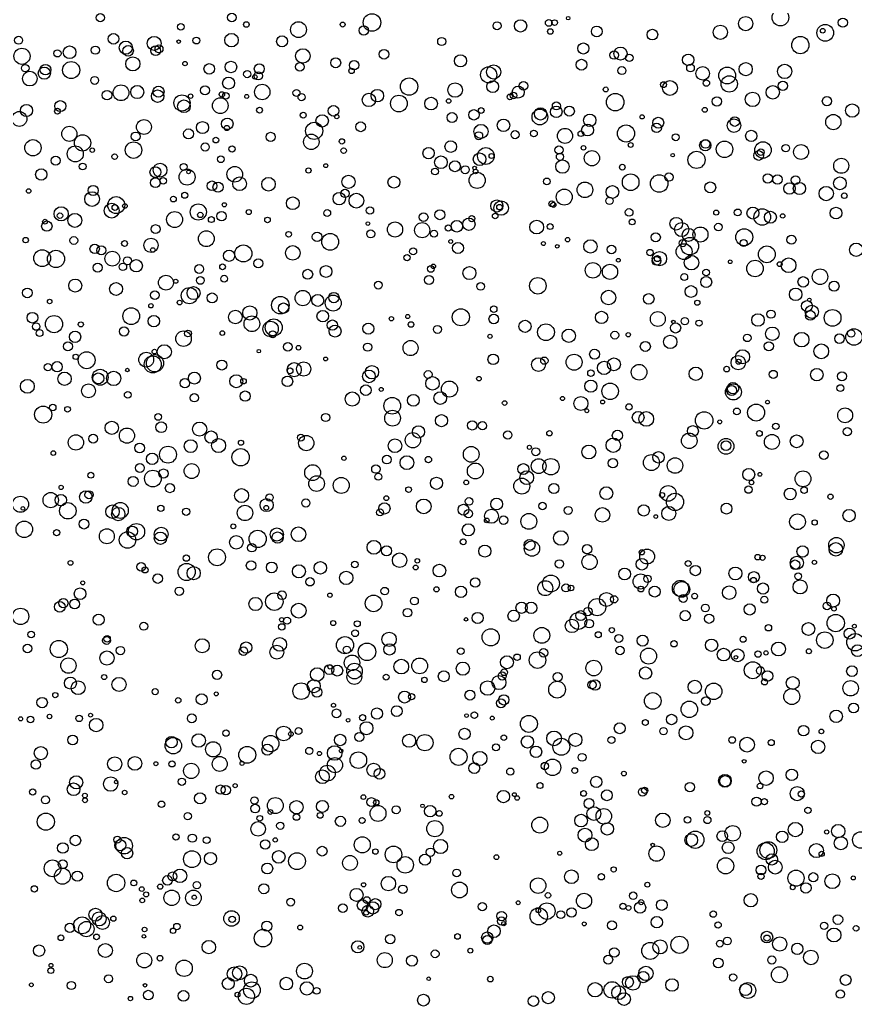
# Model space of a CAD drawing. Extents: x -296 to 296, y -196 to 196.
# Drawn here: x -1.3 to 70.2, y -105 to -21.1 of the extents above; entities that cross this region are included whole.
import ezdxf

# ---------------------------------------------------------------- set-up
doc = ezdxf.new("R2010")
doc.units = 0

msp = doc.modelspace()

# ---------------------------------------------------------------- linework, layer by layer
at = {"layer": 'VIA'}
for centre, radius in [((5.6313, -20.9523), 0.3541), ((16.8739, -20.9414), 0.3631), ((28.8506, -21.3648), 0.75), ((45.622, -20.9976), 0.1521), ((60.8014, -21.4611), 0.6075), ((63.7723, -20.9402), 0.7136), ((12.5065, -21.7244), 0.2826), ((18.1156, -21.538), 0.2382), ((22.5734, -21.9733), 0.6791), ((26.3461, -21.5384), 0.2134), ((28.1531, -22.0454), 0.3993), ((39.5501, -21.6457), 0.3423), ((41.5577, -21.6532), 0.5276), ((43.965, -21.3966), 0.2892), ((44.4641, -21.3751), 0.2441), ((48.0718, -22.13), 0.4599), ((58.6356, -22.1977), 0.6077), ((67.6051, -22.247), 0.7158), ((69.1059, -21.3725), 0.389), ((-1.3561, -22.8826), 0.3445), ((6.7573, -22.7575), 0.4541), ((10.2339, -23.1487), 0.5977), ((13.8442, -22.9038), 0.293), ((16.8425, -22.8742), 0.5749), ((21.1682, -22.976), 0.4691), ((34.8166, -22.9885), 0.3454), ((44.106, -22.1338), 0.2327), ((52.8267, -22.3987), 0.4552), ((65.4723, -23.2944), 0.7386), ((67.3899, -22.0686), 0.2008), ((3.0051, -23.9094), 0.537), ((5.2108, -23.7276), 0.3528), ((7.816, -23.5166), 0.5623), ((8.007, -23.7879), 0.4516), ((10.364, -23.7774), 0.4128), ((10.6465, -23.6226), 0.3409), ((12.3246, -23.0011), 0.1515), ((46.9232, -23.5858), 0.4753), ((50.1065, -24.0231), 0.5624), ((-1.0709, -24.2517), 0.6921), ((1.9627, -24.0029), 0.3108), ((8.4068, -24.903), 0.6067), ((22.9451, -24.2262), 0.6172), ((29.8843, -24.0809), 0.4087), ((36.4171, -24.6453), 0.5199), ((49.5544, -24.1461), 0.3663), ((50.8571, -24.3854), 0.3157), ((55.8925, -24.5596), 0.4902), ((-0.7819, -25.2655), 0.3203), ((0.9441, -25.3977), 0.452), ((3.136, -25.4325), 0.7332), ((12.8717, -24.8776), 0.1888), ((14.9438, -25.332), 0.453), ((16.8, -25.1682), 0.4929), ((19.223, -25.3245), 0.4274), ((22.6886, -25.1524), 0.3706), ((25.7538, -24.8047), 0.4282), ((27.3279, -25.0155), 0.3947), ((38.8295, -25.8373), 0.6872), ((39.257, -25.5947), 0.6046), ((46.7663, -24.9744), 0.4618), ((50.2182, -25.4736), 0.3425), ((56.0846, -25.2555), 0.326), ((57.1312, -25.7163), 0.5767), ((60.8022, -25.349), 0.5636), ((64.1352, -25.548), 0.6123), ((-0.3965, -26.1576), 0.6316), ((0.8422, -25.7001), 0.522), ((5.1448, -26.3194), 0.337), ((18.1909, -25.7765), 0.3098), ((18.8385, -26.0165), 0.1867), ((19.1333, -25.9252), 0.3549), ((27.1063, -25.5026), 0.2303), ((59.2189, -25.8938), 0.7244), ((59.3959, -26.6166), 0.6966), ((7.3976, -27.3761), 0.6713), ((8.788, -27.3097), 0.5616), ((10.6045, -27.2808), 0.4749), ((14.5809, -27.1657), 0.376), ((16.6007, -26.5471), 0.5121), ((19.475, -27.3074), 0.6591), ((32.0275, -26.8402), 0.7413), ((35.9626, -27.14), 0.6214), ((39.1755, -26.8491), 0.5092), ((41.3538, -27.3203), 0.5105), ((41.8049, -26.78), 0.3618), ((53.7764, -26.6793), 0.2497), ((54.33, -26.9659), 0.6296), ((57.4404, -26.5377), 0.2781), ((63.1187, -27.3373), 0.5744), ((63.9762, -26.7769), 0.3953), ((6.2023, -27.5783), 0.4055), ((10.5285, -27.665), 0.537), ((12.611, -28.243), 0.6925), ((13.348, -27.6624), 0.1871), ((16.0226, -27.5128), 0.2306), ((16.3537, -27.6269), 0.2822), ((18.1459, -27.691), 0.1697), ((22.3989, -27.3819), 0.2974), ((22.8361, -27.7478), 0.3035), ((28.5886, -27.9885), 0.5714), ((29.3119, -27.6246), 0.5315), ((31.1566, -28.2918), 0.7125), ((40.6506, -27.7268), 0.241), ((40.9463, -27.6054), 0.2838), ((48.8369, -27.088), 0.2105), ((49.6504, -28.1771), 0.7484), ((61.3913, -27.9399), 0.6204), ((-0.6875, -28.8869), 0.5187), ((2.2076, -28.5153), 0.4695), ((12.78, -28.532), 0.5422), ((15.8861, -28.4741), 0.673), ((25.5623, -28.9211), 0.4553), ((33.9046, -28.3031), 0.5425), ((35.4137, -28.0821), 0.1927), ((44.6125, -29.0027), 0.4944), ((44.621, -28.4969), 0.3473), ((45.7251, -28.9406), 0.429), ((58.3458, -28.1103), 0.3987), ((67.7446, -28.0917), 0.3906), ((69.9127, -28.894), 0.5727), ((-1.2937, -29.6113), 0.6416), ((1.9664, -28.9448), 0.2517), ((19.2418, -28.8603), 0.2531), ((22.9807, -29.2891), 0.2517), ((24.5961, -29.7747), 0.5284), ((25.8462, -29.4108), 0.1844), ((35.6974, -29.4964), 0.4286), ((37.5701, -29.2607), 0.4439), ((38.1939, -28.889), 0.2428), ((43.2104, -29.4453), 0.6732), ((43.2685, -29.1783), 0.5241), ((47.4735, -29.7296), 0.5268), ((51.9469, -29.4334), 0.1792), ((57.3053, -28.8331), 0.2109), ((68.2945, -29.8779), 0.6513), ((9.3577, -30.2979), 0.637), ((14.3613, -30.3511), 0.518), ((16.4858, -30.0294), 0.4969), ((16.4464, -30.384), 0.2249), ((23.9145, -30.6333), 0.7332), ((27.8911, -30.2833), 0.4169), ((38.1741, -30.6805), 0.6029), ((40.0985, -30.1535), 0.5304), ((47.2842, -30.5575), 0.5106), ((50.5715, -30.8521), 0.7313), ((53.1852, -30.3702), 0.411), ((53.3269, -29.933), 0.4677), ((59.7983, -30.1801), 0.5779), ((59.8729, -29.8411), 0.4041), ((2.9815, -30.8836), 0.6422), ((4.111, -31.6589), 0.6961), ((8.6492, -31.1048), 0.3753), ((13.1699, -30.8877), 0.422), ((20.1892, -31.1472), 0.3933), ((23.6649, -31.5686), 0.6625), ((37.9777, -31.0445), 0.3387), ((41.0847, -30.9565), 0.3439), ((42.7041, -30.852), 0.2838), ((45.3534, -31.0603), 0.6445), ((46.7119, -30.8729), 0.2412), ((54.8264, -31.1725), 0.2973), ((61.2803, -31.0669), 0.4857), ((-0.1311, -32.0767), 0.6969), ((8.4706, -32.2762), 0.7049), ((14.5947, -32.0114), 0.3534), ((15.5101, -31.4189), 0.2426), ((26.286, -31.5355), 0.2275), ((35.585, -31.9789), 0.4929), ((50.9682, -31.8377), 0.2083), ((57.3467, -31.8664), 0.4787), ((57.3719, -31.7434), 0.3789), ((58.9951, -32.208), 0.7061), ((62.2826, -32.2677), 0.7094), ((64.2241, -32.1085), 0.3214), ((65.5381, -32.4413), 0.6365), ((3.4909, -32.5999), 0.6844), ((4.939, -32.2815), 0.1884), ((6.8513, -32.8355), 0.237), ((16.8891, -32.1835), 0.274), ((26.4324, -32.327), 0.2352), ((33.6952, -32.5366), 0.4824), ((38.0508, -33.0544), 0.5387), ((38.5933, -32.7777), 0.7181), ((39.0773, -32.783), 0.2094), ((44.839, -32.268), 0.3501), ((44.928, -32.8417), 0.3094), ((46.9379, -32.0844), 0.1915), ((47.6581, -32.9701), 0.6523), ((54.5654, -32.7038), 0.1502), ((56.6033, -33.1124), 0.7347), ((61.9192, -32.7373), 0.4164), ((62.0918, -32.4512), 0.2921), ((1.8141, -33.1763), 0.3855), ((4.1197, -33.6768), 0.2891), ((10.7384, -33.9957), 0.5922), ((12.7621, -33.7114), 0.2982), ((15.9292, -33.0613), 0.2858), ((24.9048, -33.6046), 0.1674), ((34.7462, -33.3166), 0.5402), ((35.9461, -33.6535), 0.4678), ((45.1369, -33.6855), 0.5751), ((50.2545, -33.7347), 0.2437), ((68.9691, -33.6178), 0.6415), ((0.5813, -34.3626), 0.486), ((10.3346, -34.1604), 0.4633), ((13.0485, -34.5806), 0.6855), ((13.1761, -34.1401), 0.153), ((17.1213, -34.3437), 0.6697), ((23.4252, -34.0218), 0.2245), ((34.2448, -34.103), 0.2885), ((36.8268, -33.9548), 0.3467), ((37.8453, -34.8638), 0.6911), ((37.6288, -33.806), 0.1576), ((37.7121, -34.1056), 0.1981), ((50.9694, -35.0208), 0.7122), ((54.2367, -34.5833), 0.3529), ((62.6916, -34.696), 0.4053), ((63.5218, -34.7886), 0.4118), ((10.3423, -35.064), 0.4205), ((11.0093, -34.9068), 0.2787), ((15.1756, -35.328), 0.412), ((15.6919, -35.4393), 0.434), ((17.5377, -35.1519), 0.5827), ((20.0069, -35.1975), 0.5825), ((26.8485, -34.9843), 0.5617), ((30.7277, -35.0211), 0.5051), ((43.8018, -34.9544), 0.291), ((47.0547, -35.6731), 0.6667), ((53.408, -35.1352), 0.7475), ((57.7764, -35.4665), 0.4638), ((64.5444, -35.5621), 0.4913), ((65.0722, -34.8425), 0.3724), ((65.3988, -35.5618), 0.5236), ((68.8587, -35.1156), 0.5479), ((-0.4948, -35.7745), 0.1961), ((4.9235, -36.4612), 0.6237), ((5.0175, -35.725), 0.4313), ((12.8436, -36.14), 0.2578), ((26.0562, -36.4312), 0.529), ((26.5473, -35.9759), 0.3615), ((27.5249, -36.595), 0.6328), ((45.2912, -36.2901), 0.684), ((49.4056, -35.8582), 0.5438), ((67.6853, -35.9897), 0.611), ((69.2316, -36.179), 0.2364), ((6.6016, -37.4538), 0.6305), ((6.9864, -36.9816), 0.7258), ((7.7318, -37.0547), 0.1975), ((11.8796, -36.4637), 0.2451), ((14.0027, -37.5664), 0.691), ((16.236, -36.9514), 0.1759), ((22.0855, -36.8204), 0.5468), ((39.529, -37.055), 0.5235), ((39.8938, -37.23), 0.6176), ((44.2266, -36.871), 0.2531), ((44.3593, -36.9546), 0.2195), ((49.1616, -36.6128), 0.3199), ((2.2857, -37.7257), 0.6075), ((2.1811, -37.8835), 0.2367), ((3.4504, -38.2818), 0.5983), ((6.8805, -37.1846), 0.2433), ((11.982, -38.2151), 0.6805), ((14.18, -37.8194), 0.2285), ((15.9923, -37.9259), 0.4066), ((18.3171, -37.5746), 0.2196), ((25.0286, -37.6572), 0.2906), ((28.6807, -37.4371), 0.316), ((33.2694, -38.0161), 0.3744), ((34.6571, -37.8052), 0.4239), ((39.3815, -37.9077), 0.2374), ((39.7538, -37.1523), 0.2379), ((50.8396, -37.6054), 0.3267), ((58.2864, -37.6225), 0.2153), ((60.1239, -37.606), 0.2937), ((61.4253, -37.6555), 0.5141), ((62.2192, -37.9975), 0.7092), ((62.9162, -38.0215), 0.512), ((63.9664, -37.9071), 0.1886), ((68.5236, -37.6605), 0.5013), ((1.057, -38.7766), 0.4432), ((0.9049, -38.4005), 0.206), ((15.1218, -38.2181), 0.2537), ((19.9196, -38.2466), 0.2363), ((28.5035, -38.5633), 0.1573), ((30.8232, -39.0671), 0.65), ((33.1496, -39.1253), 0.6467), ((36.1076, -38.7908), 0.4927), ((37.1454, -38.613), 0.5291), ((37.388, -38.1384), 0.2586), ((42.9335, -38.8544), 0.5885), ((44.0881, -38.8171), 0.2532), ((51.0991, -38.423), 0.2475), ((54.861, -38.5692), 0.5427), ((55.3296, -39.0712), 0.6051), ((58.469, -38.8543), 0.3237), ((10.3548, -39.0303), 0.3795), ((14.6937, -39.855), 0.6778), ((21.7257, -39.4733), 0.2372), ((24.161, -39.693), 0.4118), ((25.2797, -40.1249), 0.7198), ((28.747, -39.4378), 0.34), ((34.1584, -39.4258), 0.3023), ((35.3767, -38.9409), 0.2648), ((53.109, -39.7345), 0.3977), ((55.9278, -39.5272), 0.5559), ((56.9327, -39.4933), 0.6417), ((60.6777, -39.7266), 0.7243), ((-0.7529, -39.974), 0.2299), ((3.3685, -40.006), 0.3376), ((7.7037, -40.2614), 0.2487), ((9.963, -40.4178), 0.615), ((35.5831, -40.0948), 0.1617), ((36.2067, -40.6476), 0.4674), ((43.5092, -40.2676), 0.1693), ((45.5772, -39.9329), 0.1916), ((47.5315, -40.5117), 0.5704), ((55.4146, -40.2351), 0.3013), ((56.0262, -40.4895), 0.7494), ((60.6267, -40.2226), 0.304), ((64.715, -39.9438), 0.389), ((70.2491, -40.8011), 0.5706), ((0.6589, -41.5192), 0.7187), ((1.8389, -41.5787), 0.7383), ((5.1476, -40.7263), 0.3999), ((5.7204, -40.8506), 0.3785), ((6.6597, -41.5594), 0.6349), ((10.1215, -40.8181), 0.1909), ((16.6352, -41.3099), 0.4859), ((17.8587, -41.1142), 0.73), ((22.0823, -41.0635), 0.6223), ((32.3743, -40.9399), 0.2985), ((44.691, -40.5018), 0.1552), ((49.3318, -40.7746), 0.363), ((52.6274, -41.0332), 0.2713), ((53.4299, -41.559), 0.6088), ((55.5346, -40.9599), 0.6797), ((62.6118, -41.1874), 0.7192), ((7.5565, -42.2585), 0.324), ((7.95, -41.7353), 0.3442), ((8.7056, -42.1669), 0.5245), ((19.1354, -41.9613), 0.3768), ((31.8522, -41.479), 0.2644), ((47.746, -42.5541), 0.6617), ((49.9156, -41.6972), 0.1595), ((53.1675, -41.7563), 0.3713), ((53.2593, -41.55), 0.2647), ((56.1676, -41.9013), 0.6195), ((59.4807, -41.823), 0.1603), ((61.5988, -42.4016), 0.7072), ((63.7106, -42.0314), 0.2087), ((64.4696, -42.1228), 0.6322), ((5.4043, -42.3238), 0.3867), ((14.0868, -42.4434), 0.377), ((16.079, -42.2579), 0.244), ((23.3571, -42.8954), 0.4269), ((24.9237, -42.6574), 0.5081), ((33.8801, -42.4385), 0.2842), ((34.1006, -42.2164), 0.1916), ((37.187, -42.7906), 0.5583), ((49.2015, -42.6846), 0.6508), ((57.416, -42.742), 0.288), ((67.159, -43.1058), 0.6634), ((3.4842, -43.8596), 0.5557), ((6.9782, -44.1488), 0.5492), ((11.2382, -43.6139), 0.6355), ((12.0822, -43.49), 0.1765), ((14.1847, -43.4208), 0.3332), ((16.2184, -43.2752), 0.2932), ((29.4015, -43.8248), 0.329), ((33.7299, -43.3815), 0.3747), ((38.1484, -43.9365), 0.3262), ((43.0344, -43.8792), 0.7044), ((55.5528, -43.1315), 0.2895), ((57.4265, -43.5553), 0.4686), ((65.7213, -43.5478), 0.4507), ((68.3586, -43.9125), 0.4258), ((-0.6148, -44.4846), 0.4142), ((10.2937, -44.6848), 0.3655), ((13.2474, -44.7207), 0.6938), ((13.6029, -44.507), 0.5538), ((22.9452, -44.9301), 0.6611), ((25.5951, -44.8884), 0.4416), ((49.0765, -44.8839), 0.6203), ((56.1268, -44.37), 0.5039), ((65.0761, -44.6117), 0.5388), ((1.2988, -45.2283), 0.1919), ((12.4104, -45.3085), 0.2008), ((15.185, -44.9167), 0.4253), ((21.0185, -45.5323), 0.7475), ((24.2205, -45.1328), 0.5067), ((25.5378, -45.3603), 0.6825), ((52.5118, -45.0003), 0.4537), ((56.6667, -45.328), 0.2212), ((66.0348, -45.613), 0.466), ((66.2436, -45.0776), 0.153), ((8.2732, -46.4779), 0.7163), ((9.9524, -45.5914), 0.1841), ((17.1779, -46.5502), 0.5803), ((18.4134, -46.198), 0.61), ((21.2952, -45.793), 0.4461), ((24.6489, -46.4742), 0.4947), ((36.4507, -46.5694), 0.7303), ((39.2629, -45.8831), 0.2779), ((48.4829, -46.5811), 0.5273), ((53.2916, -46.7183), 0.6384), ((62.9589, -46.3068), 0.3519), ((66.461, -46.1052), 0.561), ((66.3303, -46.4161), 0.4155), ((68.2319, -46.6266), 0.7183), ((-0.175, -46.6092), 0.4573), ((1.6735, -47.1561), 0.7361), ((10.2039, -46.8997), 0.4892), ((18.5912, -47.1256), 0.674), ((20.1865, -47.5687), 0.6601), ((20.4539, -47.4408), 0.7246), ((25.4654, -47.2382), 0.4386), ((30.516, -46.6959), 0.1874), ((31.9101, -46.5091), 0.1756), ((32.1952, -47.1886), 0.2339), ((39.2656, -46.7173), 0.4081), ((41.9374, -47.3476), 0.5175), ((54.6153, -46.97), 0.153), ((55.5997, -46.9087), 0.3108), ((56.8121, -47.0741), 0.2612), ((61.8542, -46.8027), 0.5397), ((0.1434, -47.3646), 0.3208), ((0.4395, -47.9178), 0.2902), ((3.4696, -48.2441), 0.483), ((3.9652, -47.1836), 0.2158), ((7.6561, -47.7833), 0.4001), ((12.7419, -48.401), 0.6644), ((13.1258, -47.9589), 0.2853), ((16.0603, -47.9222), 0.1974), ((20.3646, -48.0265), 0.2894), ((25.6987, -47.7541), 0.5127), ((28.5389, -47.5441), 0.4733), ((34.4534, -47.61), 0.343), ((43.7302, -47.8513), 0.7143), ((45.6788, -48.156), 0.5742), ((49.6177, -48.1004), 0.3348), ((54.8129, -47.4853), 0.4356), ((63.0851, -47.9803), 0.5757), ((70.061, -48.2603), 0.7051), ((69.8212, -47.955), 0.3097), ((32.1543, -49.2026), 0.6463), ((38.949, -48.2055), 0.179), ((50.765, -48.069), 0.1864), ((52.2223, -49.0638), 0.4312), ((54.356, -48.676), 0.5722), ((60.9382, -48.3348), 0.32), ((65.5827, -48.4872), 0.6257), ((68.8179, -48.3984), 0.4076), ((2.8606, -49.0587), 0.3824), ((10.2583, -49.5115), 0.1997), ((11.0981, -49.523), 0.6055), ((19.1809, -49.4667), 0.1507), ((21.6699, -49.1), 0.369), ((22.5717, -49.1788), 0.1957), ((28.4827, -49.1302), 0.3501), ((47.8869, -49.7329), 0.4269), ((60.5394, -49.9481), 0.5969), ((62.7815, -49.0472), 0.3893), ((67.2608, -49.4798), 0.6325), ((3.5306, -49.9556), 0.2254), ((4.4614, -50.2457), 0.7221), ((9.5536, -50.198), 0.6358), ((10.1107, -50.5991), 0.731), ((10.306, -50.5001), 0.7381), ((16.0185, -50.6559), 0.4248), ((24.8916, -50.1373), 0.1604), ((39.2228, -50.1707), 0.4503), ((43.0894, -50.6138), 0.5883), ((43.5909, -50.2822), 0.312), ((46.1358, -50.4134), 0.6844), ((49.5404, -50.5986), 0.5533), ((60.1677, -50.4536), 0.6162), ((60.1988, -50.3699), 0.2179), ((1.1466, -50.839), 0.3044), ((1.938, -50.8015), 0.4414), ((5.6196, -51.7022), 0.6809), ((7.9455, -51.0858), 0.151), ((22.2074, -51.0577), 0.6069), ((21.8556, -51.151), 0.2449), ((23.0139, -50.9933), 0.6075), ((28.5906, -51.6256), 0.5391), ((28.8508, -51.2687), 0.573), ((33.6577, -51.466), 0.3351), ((47.5735, -51.3507), 0.2759), ((48.6909, -50.9032), 0.5654), ((51.6913, -51.2681), 0.6683), ((56.5356, -51.4059), 0.5708), ((59.1752, -51.0057), 0.2427), ((63.1627, -51.4539), 0.3442), ((66.8854, -51.485), 0.5327), ((-0.6057, -52.4742), 0.5942), ((2.5755, -51.8274), 0.571), ((5.4599, -51.8018), 0.4653), ((6.77, -51.8003), 0.6105), ((12.859, -52.2095), 0.3943), ((13.6699, -51.7748), 0.5126), ((17.2501, -52.0383), 0.5526), ((17.8696, -52.0369), 0.2338), ((21.6284, -52.0536), 0.451), ((34.0258, -52.2252), 0.5793), ((37.997, -51.8209), 0.1987), ((47.5604, -52.4617), 0.5226), ((69.0316, -51.6154), 0.3859), ((4.6153, -52.8654), 0.5938), ((28.3262, -52.8075), 0.4594), ((29.6454, -52.7399), 0.1668), ((35.4775, -52.711), 0.6879), ((49.2128, -52.9027), 0.7025), ((59.7556, -52.9581), 0.6852), ((59.6029, -52.832), 0.4282), ((59.7157, -52.6382), 0.4866), ((68.9005, -52.631), 0.2925), ((7.9724, -53.2063), 0.2857), ((13.6679, -53.4491), 0.3598), ((18.0152, -53.3133), 0.439), ((27.1707, -53.5646), 0.6095), ((30.5847, -54.1384), 0.7126), ((32.3932, -53.6757), 0.5035), ((34.6919, -53.4774), 0.5417), ((45.1426, -53.5192), 0.1765), ((46.717, -53.9499), 0.5975), ((48.5723, -53.8162), 0.163), ((62.6622, -53.8243), 0.1631), ((0.7435, -54.8916), 0.7317), ((1.5668, -54.2854), 0.2728), ((2.8293, -54.4397), 0.241), ((40.1966, -53.9036), 0.1985), ((47.2247, -54.5669), 0.1667), ((50.8304, -54.2376), 0.2722), ((60.0529, -54.6256), 0.2904), ((61.6945, -54.7231), 0.7245), ((69.3054, -54.9598), 0.6359), ((10.5768, -55.0943), 0.2888), ((24.8934, -55.1394), 0.3523), ((30.6159, -55.199), 0.6756), ((34.8029, -55.4127), 0.5194), ((51.6145, -55.1305), 0.5027), ((52.3009, -55.2658), 0.6316), ((57.2525, -55.3904), 0.7458), ((58.5871, -55.5158), 0.1714), ((6.6108, -56.0227), 0.5684), ((7.9073, -56.6925), 0.6511), ((10.8345, -55.972), 0.4607), ((14.1187, -56.1371), 0.6033), ((32.8294, -56.3755), 0.5206), ((37.4247, -55.8193), 0.3936), ((38.2996, -55.8465), 0.3536), ((56.2844, -56.3042), 0.47), ((63.3811, -55.8996), 0.2735), ((69.4902, -56.3513), 0.3479), ((3.546, -57.2798), 0.6547), ((5.0228, -56.9529), 0.3741), ((15.0945, -56.8164), 0.5256), ((15.7413, -57.5413), 0.6), ((22.7753, -56.8646), 0.2909), ((23.238, -57.3273), 0.6518), ((30.8206, -57.5575), 0.5849), ((32.3518, -57.084), 0.6574), ((40.4608, -56.6396), 0.3598), ((44.0254, -56.4903), 0.227), ((49.4832, -57.5119), 0.616), ((49.8368, -56.6688), 0.4376), ((55.981, -57.1362), 0.6662), ((59.1204, -57.6089), 0.6742), ((61.974, -56.5077), 0.2427), ((63.0409, -57.2308), 0.6385), ((65.1571, -57.18), 0.5471), ((8.9996, -57.7473), 0.4192), ((11.4169, -58.319), 0.7241), ((13.3546, -57.5905), 0.5488), ((17.6255, -58.5435), 0.7423), ((17.6569, -57.3003), 0.2199), ((37.341, -58.2933), 0.6733), ((42.3149, -57.6955), 0.1749), ((42.8516, -58.0691), 0.3422), ((47.3863, -58.0901), 0.5955), ((59.1223, -57.5487), 0.4231), ((1.6099, -58.183), 0.1963), ((10.06, -58.6811), 0.4937), ((26.4586, -58.6296), 0.1861), ((30.1288, -58.7471), 0.3705), ((31.8438, -59.0056), 0.5911), ((33.6745, -58.745), 0.2762), ((43.1053, -59.3022), 0.6335), ((44.1504, -59.3533), 0.7005), ((49.4498, -59.0502), 0.4068), ((52.7479, -58.9987), 0.684), ((53.3457, -58.5452), 0.4908), ((54.7621, -59.2503), 0.6626), ((67.4773, -58.3583), 0.3665), ((9.0108, -59.455), 0.381), ((11.0322, -59.9355), 0.3902), ((13.4381, -59.7241), 0.64), ((23.7792, -59.8542), 0.677), ((29.1854, -59.553), 0.3577), ((37.6886, -59.7147), 0.679), ((41.7946, -59.5536), 0.4684), ((61.0608, -60.0184), 0.5145), ((4.8192, -60.0813), 0.2542), ((8.4339, -60.6105), 0.4286), ((10.1219, -60.3625), 0.7106), ((24.1203, -60.7967), 0.6719), ((26.2231, -60.9474), 0.6833), ((29.393, -60.207), 0.2943), ((34.3666, -60.7686), 0.5201), ((41.6642, -61.0089), 0.6843), ((42.0852, -60.2874), 0.5909), ((62.0224, -60.0049), 0.1584), ((65.7056, -60.3906), 0.6749), ((2.2809, -61.1187), 0.1819), ((11.5774, -61.1826), 0.3891), ((31.986, -61.3118), 0.2424), ((36.9107, -60.6951), 0.2006), ((44.406, -61.2158), 0.4301), ((48.8862, -61.6183), 0.5478), ((54.1758, -61.6313), 0.6722), ((61.0422, -61.31), 0.3144), ((61.2962, -60.694), 0.1922), ((64.605, -61.6756), 0.5046), ((65.7899, -61.3497), 0.2792), ((-1.1955, -62.5614), 0.6889), ((1.3857, -62.2084), 0.6553), ((2.2615, -62.2055), 0.4899), ((4.3915, -61.9381), 0.533), ((4.6608, -61.75), 0.3464), ((17.7092, -61.8214), 0.5949), ((20.1035, -61.9862), 0.3138), ((30.0838, -62.0409), 0.2091), ((37.1523, -62.3194), 0.3238), ((39.5092, -62.5437), 0.5023), ((53.6516, -61.7758), 0.2171), ((54.7583, -62.3641), 0.7395), ((68.0507, -61.9157), 0.2292), ((-0.9859, -62.9204), 0.1572), ((2.8526, -63.1221), 0.6995), ((6.6738, -63.191), 0.5747), ((7.1659, -63.3953), 0.571), ((7.3389, -63.0941), 0.6839), ((10.805, -62.9069), 0.2644), ((12.9675, -63.2002), 0.3103), ((17.9979, -63.305), 0.6578), ((19.8486, -62.6323), 0.5615), ((19.8201, -62.8607), 0.2006), ((23.2006, -62.4492), 0.3544), ((29.9145, -62.9113), 0.4835), ((33.2802, -62.7465), 0.6283), ((36.6747, -63.0279), 0.4606), ((43.4271, -62.7107), 0.3152), ((45.6296, -63.089), 0.3424), ((48.5584, -63.4677), 0.625), ((52.0875, -63.0829), 0.4833), ((54.2295, -63.3487), 0.6014), ((59.1622, -62.9309), 0.4647), ((29.5407, -63.2572), 0.2993), ((37.0988, -63.3604), 0.352), ((38.6685, -63.9416), 0.2007), ((39.0711, -63.5872), 0.6005), ((40.1073, -63.9243), 0.3599), ((42.2685, -64.0278), 0.6767), ((53.1176, -63.6156), 0.1587), ((65.2362, -64.0565), 0.6742), ((69.6385, -63.5241), 0.5263), ((-0.8702, -64.7052), 0.7072), ((4.2345, -64.2512), 0.4263), ((8.3446, -64.8792), 0.4576), ((8.7209, -64.9128), 0.7), ((10.8364, -65.1119), 0.5888), ((16.9941, -64.4532), 0.2079), ((22.5694, -65.1305), 0.6277), ((37.0915, -64.7456), 0.5176), ((66.7009, -64.1209), 0.2254), ((1.8907, -64.9847), 0.2691), ((6.1885, -65.2997), 0.6398), ((7.9586, -65.6164), 0.7052), ((10.7614, -65.4659), 0.5253), ((17.251, -65.8158), 0.5773), ((19.0827, -65.5251), 0.7368), ((20.7178, -65.1438), 0.5602), ((20.7879, -65.41), 0.486), ((45.0014, -65.4451), 0.6218), ((68.5563, -66.0562), 0.659), ((18.5822, -66.2814), 0.3596), ((29.0211, -66.2446), 0.5914), ((30.1011, -66.5463), 0.4299), ((36.6539, -65.774), 0.253), ((38.5017, -66.5708), 0.512), ((42.3343, -66.0436), 0.4635), ((42.5311, -66.3542), 0.6543), ((47.2501, -66.4024), 0.4036), ((65.6702, -66.5966), 0.4877), ((68.5095, -66.4167), 0.5738), ((12.98, -67.1665), 0.2693), ((15.6094, -67.0974), 0.7219), ((31.2154, -67.3485), 0.6202), ((47.4583, -67.4962), 0.6495), ((51.9196, -66.6667), 0.2269), ((52.3783, -67.0299), 0.6353), ((61.8318, -67.0846), 0.2347), ((62.2359, -67.1397), 0.2182), ((65.1701, -67.5728), 0.5651), ((3.0778, -67.577), 0.2048), ((9.1263, -67.9162), 0.3701), ((9.4601, -68.1749), 0.2625), ((13.0075, -68.3475), 0.7344), ((13.6096, -68.4482), 0.5658), ((18.5211, -67.7981), 0.4094), ((20.2817, -67.961), 0.458), ((22.6066, -68.2992), 0.5604), ((24.4456, -68.0027), 0.5331), ((27.388, -67.7101), 0.2783), ((32.5917, -67.9685), 0.2107), ((32.7303, -67.4018), 0.1893), ((34.6196, -68.2384), 0.5412), ((44.8759, -67.6594), 0.354), ((51.9309, -67.6847), 0.4993), ((55.884, -67.6325), 0.2491), ((56.5063, -68.2304), 0.4431), ((59.9232, -68.4791), 0.5522), ((65.03, -67.73), 0.4028), ((66.681, -67.5266), 0.1817), ((10.5407, -68.9163), 0.4103), ((26.6547, -68.8599), 0.571), ((44.1545, -69.3424), 0.7216), ((50.4524, -68.5265), 0.5029), ((51.8209, -69.1675), 0.643), ((52.4049, -68.9306), 0.3154), ((61.5014, -68.7894), 0.4711), ((65.2912, -68.7222), 0.29), ((4.1287, -69.2815), 0.1693), ((23.5544, -69.1919), 0.3591), ((36.4646, -70.05), 0.4836), ((37.678, -69.2608), 0.4017), ((43.6653, -69.7375), 0.638), ((45.4389, -69.7139), 0.3467), ((45.8658, -69.7213), 0.2442), ((51.8438, -69.8093), 0.2464), ((53.026, -70.0285), 0.4696), ((55.2271, -69.7623), 0.6956), ((55.3457, -69.8426), 0.673), ((59.3953, -70.1233), 0.5779), ((61.472, -69.0479), 0.2358), ((62.2826, -69.7725), 0.4782), ((65.4553, -69.6315), 0.6021), ((3.9005, -70.2141), 0.501), ((12.3797, -69.999), 0.3617), ((20.5043, -70.892), 0.7438), ((21.162, -70.3462), 0.3678), ((25.2633, -70.3356), 0.1849), ((28.9938, -71.0354), 0.7132), ((29.9447, -69.9888), 0.3218), ((34.3636, -69.8391), 0.2212), ((48.8968, -70.7071), 0.6009), ((49.5524, -70.6913), 0.3107), ((55.4643, -70.6126), 0.3397), ((56.4388, -70.4126), 0.2436), ((62.3956, -70.7231), 0.2981), ((68.2814, -70.7975), 0.5523), ((2.164, -71.3376), 0.4568), ((2.4731, -71.0147), 0.3969), ((3.4319, -71.0914), 0.4173), ((18.8962, -71.0901), 0.5696), ((22.588, -71.6597), 0.6283), ((32.4818, -70.8305), 0.3332), ((41.6484, -71.4103), 0.4867), ((42.4668, -71.4244), 0.4903), ((48.1077, -71.359), 0.7394), ((57.3541, -71.4342), 0.3288), ((61.1452, -71.5568), 0.4768), ((67.7547, -71.2522), 0.3284), ((-1.1861, -72.1501), 0.7022), ((5.4906, -72.4369), 0.4736), ((31.8954, -71.8323), 0.364), ((37.8837, -72.2789), 0.4749), ((40.9647, -72.1092), 0.488), ((46.4976, -72.5419), 0.723), ((46.7041, -72.0817), 0.4239), ((47.3129, -71.7368), 0.3592), ((55.6321, -72.0911), 0.4391), ((57.6746, -72.3492), 0.3959), ((68.4996, -72.7196), 0.7415), ((68.3521, -71.5034), 0.1873), ((9.3466, -72.9913), 0.3377), ((21.1425, -73.0472), 0.2719), ((21.1328, -72.4387), 0.1832), ((21.6004, -72.516), 0.2991), ((25.5456, -72.7196), 0.2159), ((27.5941, -72.782), 0.2568), ((36.8901, -72.4063), 0.1548), ((45.9504, -72.9691), 0.5713), ((47.4303, -72.7718), 0.3688), ((62.7485, -73.1233), 0.2747), ((66.1628, -73.2274), 0.543), ((70.0932, -72.988), 0.1613), ((-0.287, -73.6985), 0.2842), ((6.2089, -74.0725), 0.2748), ((27.4125, -73.589), 0.291), ((30.3225, -74.115), 0.6122), ((39.007, -73.9395), 0.734), ((43.3694, -73.7768), 0.6769), ((48.1984, -73.7216), 0.2612), ((49.3641, -73.3231), 0.2197), ((49.9544, -74.035), 0.3375), ((51.992, -74.2237), 0.4673), ((67.5644, -74.1791), 0.7057), ((69.6891, -73.6225), 0.4673), ((70.1717, -74.3626), 0.7362), ((-0.5948, -74.9007), 0.3626), ((2.081, -74.9409), 0.7352), ((6.1619, -74.2132), 0.335), ((14.3428, -74.6645), 0.6016), ((18.0974, -74.8166), 0.4836), ((20.7196, -75.2081), 0.5951), ((20.975, -74.547), 0.5846), ((26.5479, -74.61), 0.7289), ((28.4242, -75.1784), 0.7488), ((30.353, -74.9707), 0.4834), ((54.6749, -74.4928), 0.2705), ((57.8821, -74.6174), 0.5287), ((60.582, -74.1098), 0.255), ((63.6036, -74.9419), 0.5949), ((70.3702, -75.0827), 0.5107), ((6.1937, -75.7135), 0.6073), ((7.3455, -75.0768), 0.3593), ((17.86, -75.1257), 0.3637), ((26.7064, -75.0102), 0.3048), ((27.1491, -76.1201), 0.6645), ((36.4427, -75.13), 0.287), ((41.2612, -75.6407), 0.2694), ((43.005, -75.8906), 0.7055), ((43.53, -75.2612), 0.3631), ((50.0578, -75.0667), 0.3579), ((52.4993, -75.5454), 0.6886), ((58.9112, -75.4151), 0.5469), ((60.1195, -75.4811), 0.5448), ((61.853, -75.3725), 0.2723), ((62.5396, -75.2729), 0.1838), ((66.2036, -75.1313), 0.2122), ((2.9058, -76.3584), 0.6562), ((25.1945, -76.7007), 0.4099), ((25.2732, -76.4611), 0.1886), ((25.8897, -76.785), 0.4637), ((27.3621, -76.8284), 0.6654), ((31.3611, -76.4457), 0.6259), ((32.9294, -76.3824), 0.6735), ((36.6173, -76.6176), 0.5623), ((40.3933, -76.0775), 0.5573), ((47.8111, -76.5728), 0.6652), ((59.9648, -75.6501), 0.1562), ((61.4115, -76.7562), 0.7271), ((5.9583, -77.3416), 0.2151), ((15.6117, -77.1467), 0.394), ((24.1707, -77.1167), 0.58), ((27.3468, -77.3251), 0.6366), ((30.0659, -77.3448), 0.251), ((34.9953, -77.2672), 0.471), ((39.9871, -77.2419), 0.349), ((40.1533, -76.9316), 0.286), ((44.7261, -77.3327), 0.3889), ((52.2406, -77.0015), 0.5278), ((62.0514, -76.7823), 0.3361), ((62.6706, -77.2507), 0.4521), ((69.8887, -76.8361), 0.4563), ((3.0732, -77.852), 0.5183), ((3.7371, -78.2549), 0.5879), ((7.2347, -77.9689), 0.6072), ((22.8022, -78.5446), 0.708), ((23.8762, -78.1174), 0.5557), ((33.341, -77.576), 0.2315), ((38.7374, -78.2804), 0.6196), ((39.7062, -77.8062), 0.6046), ((44.6784, -78.413), 0.7186), ((47.6601, -78.0006), 0.3532), ((47.9229, -78.0232), 0.4453), ((56.4475, -78.1823), 0.5689), ((58.0662, -78.5626), 0.7063), ((62.413, -77.7522), 0.2589), ((64.8238, -77.8449), 0.5532), ((69.7724, -78.2947), 0.6613), ((1.7811, -78.8807), 0.2215), ((10.3197, -78.5883), 0.2622), ((14.2939, -79.2381), 0.4665), ((15.5399, -78.7747), 0.17), ((24.1451, -78.634), 0.4213), ((31.6436, -79.0494), 0.5115), ((32.2426, -79.0206), 0.2648), ((37.2308, -78.8808), 0.4275), ((52.8577, -79.3792), 0.7083), ((64.745, -79.009), 0.6812), ((0.6576, -79.5239), 0.4478), ((12.2903, -79.33), 0.2337), ((25.563, -79.7486), 0.1767), ((39.8793, -79.5739), 0.3856), ((40.1231, -79.289), 0.4442), ((55.9824, -80.0986), 0.7072), ((57.3924, -79.4002), 0.3615), ((70.0263, -79.9825), 0.4246), ((1.2832, -80.7061), 0.1918), ((4.7966, -80.5981), 0.1667), ((13.453, -80.8708), 0.3823), ((25.8189, -80.4517), 0.3823), ((29.2789, -80.4602), 0.4786), ((30.9728, -80.2515), 0.4621), ((36.9419, -80.6255), 0.1568), ((37.6047, -80.6038), 0.2799), ((68.5374, -80.7006), 0.537), ((-1.1866, -80.9105), 0.1722), ((-0.3409, -80.9612), 0.2795), ((3.8198, -80.8733), 0.2766), ((5.276, -81.4435), 0.5749), ((26.8121, -81.029), 0.1544), ((28.0507, -80.8064), 0.2621), ((28.3859, -81.7096), 0.5556), ((39.135, -80.85), 0.1672), ((42.2666, -81.3437), 0.7247), ((50.0371, -81.7156), 0.4692), ((52.2238, -81.2263), 0.2514), ((54.4674, -80.9699), 0.4449), ((14.0353, -82.763), 0.5737), ((16.3758, -82.1349), 0.2702), ((21.3018, -82.1626), 0.6295), ((21.9199, -82.2064), 0.199), ((22.5756, -81.9557), 0.2915), ((27.7714, -82.4699), 0.3908), ((36.7721, -82.2006), 0.4833), ((44.4212, -82.5824), 0.627), ((46.2472, -82.7073), 0.557), ((53.7816, -81.9639), 0.3146), ((55.6997, -82.1024), 0.5926), ((65.7513, -81.9234), 0.4535), ((67.273, -81.9858), 0.1986), ((3.2644, -82.7158), 0.4159), ((11.8714, -83.2046), 0.7055), ((11.717, -82.9038), 0.4821), ((15.2792, -83.5193), 0.6524), ((20.1928, -83.0289), 0.6996), ((26.1332, -82.7217), 0.4894), ((32.0263, -82.7903), 0.5568), ((33.3741, -82.949), 0.6971), ((40.1229, -82.5173), 0.2365), ((42.1407, -82.8834), 0.5303), ((45.0398, -83.3008), 0.723), ((49.3294, -82.7273), 0.2993), ((59.6391, -82.7214), 0.2799), ((60.9225, -83.123), 0.6306), ((62.9927, -82.9479), 0.2565), ((66.9971, -83.3091), 0.5705), ((0.5454, -83.8404), 0.5628), ((18.191, -83.9851), 0.7225), ((19.9133, -83.548), 0.4669), ((23.4914, -83.6519), 0.3033), ((24.3602, -83.8747), 0.1793), ((25.6644, -83.8339), 0.6231), ((26.211, -83.6566), 0.155), ((27.689, -84.444), 0.7103), ((36.2558, -84.1581), 0.7293), ((38.074, -84.3039), 0.609), ((39.4563, -83.349), 0.3049), ((42.8764, -83.7272), 0.492), ((46.8132, -84.2017), 0.3385), ((0.1233, -84.8269), 0.399), ((6.8604, -84.7714), 0.6075), ((8.592, -84.723), 0.586), ((10.3783, -84.7478), 0.1721), ((11.7591, -84.7626), 0.263), ((13.3996, -85.36), 0.6573), ((15.8386, -84.7697), 0.6405), ((17.7481, -84.7243), 0.1763), ((25.6893, -84.8703), 0.6475), ((37.6, -85.1269), 0.4611), ((43.636, -84.9479), 0.3142), ((44.2947, -85.0617), 0.7021), ((60.6721, -84.5431), 0.1574), ((24.619, -85.8667), 0.587), ((25.0416, -85.5548), 0.6774), ((28.9944, -85.2827), 0.5725), ((29.4969, -85.6105), 0.4601), ((40.6807, -85.427), 0.3089), ((46.1871, -85.3383), 0.2427), ((50.3873, -85.5854), 0.2011), ((62.5428, -85.9817), 0.6198), ((64.7445, -85.7005), 0.4831), ((3.5723, -86.3409), 0.563), ((6.5154, -86.488), 0.6175), ((6.9835, -86.3154), 0.1533), ((12.5948, -86.2887), 0.3125), ((43.2212, -86.6182), 0.253), ((48.0225, -86.3065), 0.4789), ((56.0329, -86.7488), 0.4014), ((59.0257, -86.2102), 0.547), ((59.0462, -86.2376), 0.4749), ((-0.1482, -87.1591), 0.2675), ((3.3475, -86.9333), 0.538), ((7.7105, -87.2103), 0.19), ((15.9061, -86.9602), 0.3936), ((16.3604, -87.0041), 0.3949), ((17.1553, -86.6264), 0.1752), ((40.0877, -87.5639), 0.5252), ((46.9454, -87.2937), 0.2425), ((48.9341, -87.4485), 0.4663), ((51.9902, -87.1669), 0.3618), ((52.1581, -87.0313), 0.2651), ((62.0306, -86.6595), 0.2396), ((65.2074, -87.3076), 0.6054), ((65.5554, -87.3346), 0.2695), ((0.9411, -87.8494), 0.3402), ((4.3133, -87.4739), 0.2063), ((4.3222, -87.8776), 0.2032), ((10.862, -88.2163), 0.273), ((14.1599, -87.71), 0.4781), ((18.8035, -87.8925), 0.3093), ((20.5914, -88.3269), 0.6792), ((22.3954, -88.4694), 0.5697), ((24.6119, -88.3962), 0.5139), ((28.1253, -87.5985), 0.1994), ((28.8024, -88.0348), 0.3836), ((29.2216, -88.0632), 0.2307), ((35.652, -87.5657), 0.1959), ((41.0257, -87.3934), 0.1632), ((41.2659, -87.6836), 0.1959), ((47.4101, -88.151), 0.4244), ((61.7259, -87.9913), 0.3961), ((62.4024, -87.988), 0.271), ((18.8674, -88.5893), 0.3684), ((20.1686, -88.8737), 0.2062), ((29.3707, -88.9993), 0.6792), ((30.9182, -88.6887), 0.3443), ((33.1787, -88.3452), 0.1503), ((33.8266, -88.8051), 0.4818), ((34.6038, -88.9992), 0.247), ((47.8247, -89.0194), 0.5885), ((48.6721, -89.2448), 0.6621), ((57.5236, -88.9638), 0.2128), ((66.1242, -88.7388), 0.2744), ((0.9691, -89.705), 0.732), ((13.1088, -89.2338), 0.3058), ((19.1199, -90.3222), 0.6201), ((19.2619, -89.4152), 0.2419), ((22.4049, -89.3128), 0.2758), ((24.4244, -89.1639), 0.2466), ((26.1529, -89.6756), 0.4365), ((28.0064, -89.6021), 0.253), ((34.2289, -90.2997), 0.695), ((43.2022, -89.9937), 0.6837), ((46.7313, -89.6089), 0.542), ((53.7166, -89.5878), 0.6162), ((55.8323, -89.552), 0.2875), ((57.5333, -89.5723), 0.3016), ((21.0149, -90.0537), 0.3121), ((47.0631, -90.8523), 0.5922), ((48.9734, -90.3221), 0.5305), ((56.4917, -91.2498), 0.746), ((58.801, -90.9403), 0.4582), ((59.6911, -90.7057), 0.6645), ((63.9182, -91.0045), 0.4894), ((65.0553, -90.3796), 0.615), ((67.726, -90.5853), 0.178), ((68.7109, -90.5089), 0.5731), ((70.6382, -91.271), 0.7027), ((3.5039, -91.3117), 0.4465), ((7.0944, -91.2441), 0.3058), ((7.3432, -91.7182), 0.4807), ((7.6693, -91.7629), 0.7053), ((12.0923, -91.0231), 0.2679), ((13.499, -91.1197), 0.3509), ((14.7255, -91.2884), 0.2904), ((19.7266, -91.6517), 0.4025), ((20.5858, -91.266), 0.1898), ((28.0274, -91.6834), 0.6862), ((34.7156, -91.8289), 0.6058), ((47.6442, -91.6303), 0.5479), ((56.1491, -91.277), 0.5461), ((59.3044, -91.9277), 0.5096), ((62.7369, -92.1345), 0.7195), ((68.9352, -91.5457), 0.5571), ((2.4302, -91.9587), 0.4534), ((7.9203, -92.3967), 0.4838), ((13.465, -92.9079), 0.7219), ((20.8828, -92.7136), 0.5404), ((24.5931, -92.2265), 0.4166), ((29.1487, -92.2599), 0.235), ((30.6931, -92.5094), 0.7115), ((33.8531, -92.3199), 0.3579), ((44.9077, -92.4022), 0.173), ((53.187, -92.4366), 0.6543), ((52.8467, -91.6989), 0.1512), ((62.5133, -92.227), 0.7341), ((66.8437, -92.1782), 0.6008), ((67.2979, -92.4571), 0.2195), ((1.5505, -93.6962), 0.7171), ((2.4224, -93.3589), 0.3817), ((15.047, -92.8629), 0.5213), ((22.4449, -93.0808), 0.7212), ((26.9754, -93.2373), 0.6394), ((31.698, -93.4), 0.704), ((33.392, -92.9564), 0.4701), ((39.4933, -92.7394), 0.2046), ((59.0854, -93.4839), 0.6927), ((63.0398, -92.9317), 0.4822), ((63.3327, -93.5903), 0.5909), ((2.3912, -94.3672), 0.6868), ((3.6658, -94.3651), 0.4406), ((12.4382, -94.3387), 0.5753), ((19.9051, -93.7086), 0.4652), ((36.0981, -94.0872), 0.3312), ((45.9063, -94.413), 0.5881), ((49.514, -93.7886), 0.2252), ((62.1145, -93.8403), 0.411), ((65.1047, -94.5363), 0.6946), ((6.9799, -94.9462), 0.7452), ((8.4893, -94.9451), 0.25), ((11.3724, -94.7299), 0.4153), ((11.7959, -94.3878), 0.3801), ((30.26, -95.0014), 0.6154), ((43.0562, -95.1739), 0.6629), ((48.4622, -94.4179), 0.2716), ((62.1119, -94.3853), 0.2596), ((66.5809, -94.4594), 0.3942), ((68.2151, -94.7978), 0.6325), ((69.9966, -94.5183), 0.1742), ((-0.0061, -95.4521), 0.2685), ((9.1778, -95.475), 0.1999), ((10.7508, -95.2612), 0.2199), ((11.7323, -96.2147), 0.6611), ((13.5902, -96.2257), 0.6674), ((13.8874, -95.1346), 0.3151), ((19.6166, -95.4382), 0.4317), ((27.5389, -95.9663), 0.5587), ((28.1352, -95.1033), 0.1819), ((31.4909, -95.4894), 0.362), ((36.3308, -95.5428), 0.6748), ((52.3998, -95.0972), 0.2099), ((64.8241, -95.3205), 0.2048), ((65.9545, -95.3761), 0.4438), ((9.2191, -96.4394), 0.1996), ((9.5483, -95.9241), 0.2129), ((13.6559, -96.1726), 0.186), ((21.9022, -96.5858), 0.3341), ((28.0597, -96.8517), 0.4599), ((28.408, -96.409), 0.2893), ((29.1377, -96.7588), 0.4775), ((43.8991, -96.0046), 0.2362), ((46.9815, -96.4793), 0.6504), ((51.1817, -96.0368), 0.3194), ((51.8624, -96.5876), 0.2189), ((53.6276, -96.8349), 0.4573), ((61.2371, -96.4271), 0.5676), ((5.2155, -97.6622), 0.5561), ((26.3645, -97.1055), 0.3647), ((28.4923, -97.3681), 0.4936), ((28.3531, -97.4951), 0.2059), ((28.9213, -97.0803), 0.5227), ((31.1658, -97.4834), 0.28), ((38.2872, -96.9708), 0.3465), ((41.3519, -96.6382), 0.1669), ((43.1102, -97.8009), 0.7361), ((43.0831, -97.2945), 0.1976), ((43.8075, -97.3551), 0.7042), ((45.9185, -97.4698), 0.4032), ((50.3067, -96.9342), 0.2661), ((50.7792, -97.0809), 0.209), ((51.7768, -97.0529), 0.4816), ((4.0695, -98.573), 0.723), ((5.5319, -98.0231), 0.5987), ((5.8145, -98.3231), 0.5988), ((6.743, -97.9988), 0.22), ((16.8465, -97.9833), 0.6651), ((16.9012, -98.0565), 0.2727), ((39.9353, -97.7822), 0.4087), ((39.9364, -98.2069), 0.3552), ((45.0015, -97.6528), 0.3303), ((53.2047, -98.3062), 0.491), ((58.0323, -97.6065), 0.2743), ((68.6833, -98.0733), 0.4151), ((3.0234, -98.7869), 0.399), ((4.437, -98.8926), 0.6579), ((9.4128, -98.9242), 0.1978), ((11.8514, -99.0385), 0.2331), ((12.1759, -98.6737), 0.274), ((19.5355, -99.6709), 0.7484), ((19.8664, -98.6407), 0.4386), ((22.7109, -98.75), 0.2063), ((39.2831, -99.0719), 0.5382), ((40.1219, -98.4239), 0.1802), ((46.999, -98.4461), 0.1683), ((49.3659, -98.5743), 0.3835), ((58.4376, -98.541), 0.2762), ((67.5061, -98.6131), 0.3083), ((68.3504, -99.3986), 0.5933), ((70.2406, -98.8259), 0.241), ((2.2638, -99.635), 0.2449), ((5.3065, -99.555), 0.2431), ((9.3591, -99.5105), 0.1541), ((30.4121, -99.7501), 0.4062), ((36.1649, -99.5211), 0.2393), ((38.7107, -99.6222), 0.4862), ((38.7188, -99.8211), 0.3913), ((55.1458, -100.2309), 0.7339), ((59.2355, -99.9069), 0.3307), ((62.6136, -99.5707), 0.4982), ((62.625, -99.6642), 0.2639), ((63.713, -100.1648), 0.6075), ((0.3929, -100.7351), 0.4854), ((6.0607, -100.7214), 0.6011), ((14.9054, -100.4313), 0.5758), ((27.6364, -100.4069), 0.5245), ((27.8056, -100.461), 0.1569), ((37.2594, -100.7355), 0.211), ((49.572, -100.8876), 0.4045), ((52.6448, -100.7539), 0.73), ((53.4812, -100.416), 0.6032), ((58.5876, -100.1367), 0.2886), ((65.2167, -100.5793), 0.4829), ((9.3879, -101.5708), 0.6377), ((10.7323, -101.3802), 0.2453), ((29.9507, -101.546), 0.6424), ((32.2703, -101.5951), 0.4631), ((34.2536, -101.0059), 0.3333), ((49.0475, -101.502), 0.3841), ((58.4652, -101.7909), 0.4095), ((63.0371, -101.5324), 0.3486), ((66.3758, -101.316), 0.6268), ((1.4008, -102.4449), 0.2452), ((1.4148, -101.9934), 0.1624), ((12.7918, -102.2408), 0.7041), ((17.0981, -102.7397), 0.6171), ((17.5429, -102.63), 0.6016), ((23.0867, -102.4816), 0.6758), ((52.2718, -102.6839), 0.6163), ((63.6886, -102.7964), 0.6846), ((6.3347, -103.1413), 0.3444), ((16.5675, -103.5497), 0.5126), ((18.4904, -103.3028), 0.5457), ((21.5301, -103.548), 0.5379), ((33.7035, -103.1376), 0.1542), ((38.9712, -103.1682), 0.239), ((50.7323, -103.4282), 0.4736), ((51.1574, -103.4958), 0.6221), ((52.0486, -102.9962), 0.4855), ((54.5055, -103.668), 0.5345), ((59.723, -103.0202), 0.3121), ((69.3493, -103.2434), 0.4592), ((-0.2672, -103.6599), 0.1606), ((3.1558, -103.7129), 0.3538), ((9.4431, -103.6979), 0.1507), ((18.1214, -104.6426), 0.6952), ((18.5934, -104.1147), 0.7115), ((23.2901, -103.9608), 0.5666), ((24.1239, -104.1679), 0.2884), ((47.9283, -104.0785), 0.6137), ((49.3875, -104.0886), 0.7007), ((49.9425, -104.3301), 0.5923), ((60.7943, -104.0625), 0.5151), ((60.984, -104.1441), 0.6753), ((8.2048, -104.8299), 0.1869), ((9.7304, -104.537), 0.4125), ((12.7401, -104.6009), 0.4601), ((17.357, -104.4969), 0.2074), ((33.2553, -104.9668), 0.5051), ((42.6581, -105.0477), 0.4495), ((43.9273, -104.7564), 0.5217), ((50.4098, -104.8772), 0.543), ((68.8919, -104.4491), 0.3586)]:
    msp.add_circle(centre, radius, dxfattribs=at)

doc.saveas('drawing.dxf')
